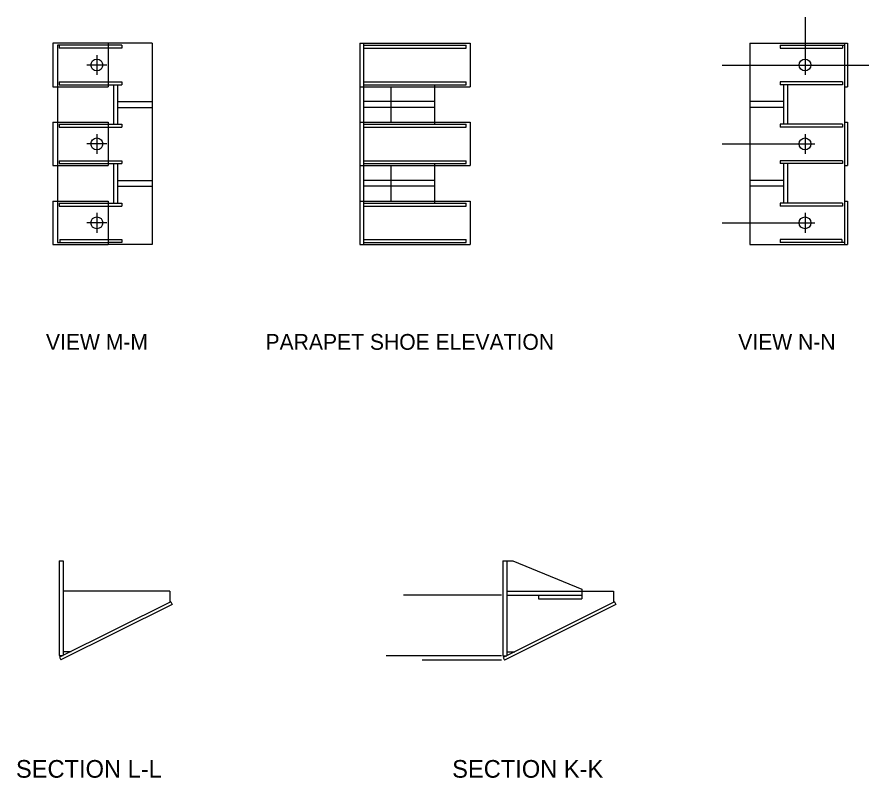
# Model space of a CAD drawing. Extents: x -814.2 to -778.1, y 450.4 to 461.
# Drawn here: x -796.16 to -787.16, y 451.35 to 459.38 of the extents above; entities that cross this region are included whole.
import ezdxf

# ---------------------------------------------------------------- set-up
doc = ezdxf.new("R2010")
doc.units = 0
for name, color, linetype in [('str_Center-Line-A', 7, 'Continuous'), ('str_Reinforcement-E', 7, 'Continuous'), ('str_Structural-Steel-A', 7, 'Continuous'), ('str_Structural-Steel-B', 7, 'Continuous'), ('str_Text-A', 7, 'Continuous')]:
    doc.layers.add(name, color=color, linetype=linetype)

msp = doc.modelspace()

# ---------------------------------------------------------------- linework, layer by layer
at = {"layer": 'str_Center-Line-A'}
for p, q in [((-787.837, 459.3822), (-787.837, 458.7714)), ((-795.3137, 458.9797), (-795.3137, 458.7714)), ((-795.2095, 458.8755), (-795.4178, 458.8755)), ((-788.7106, 458.8755), (-787.1618, 458.8755)), ((-795.3137, 458.1464), (-795.3137, 457.938)), ((-787.837, 458.1464), (-787.837, 457.938)), ((-795.2095, 458.0422), (-795.4178, 458.0422)), ((-788.7106, 458.0422), (-787.7329, 458.0422)), ((-795.3137, 457.313), (-795.3137, 457.1047)), ((-787.837, 457.313), (-787.837, 457.1047)), ((-795.2095, 457.2089), (-795.4178, 457.2089)), ((-788.7106, 457.2089), (-787.7329, 457.2089))]:
    msp.add_line(p, q, dxfattribs=at)
at = {"layer": 'str_Reinforcement-E'}
for p, q in [((-795.7772, 459.1047), (-795.7772, 458.6464)), ((-795.1935, 459.1047), (-795.7772, 459.1047)), ((-795.1935, 459.1047), (-795.1935, 458.6464)), ((-792.5384, 459.1047), (-791.3717, 459.1047)), ((-791.3717, 459.1047), (-791.3717, 458.6464)), ((-795.7772, 458.6464), (-795.1935, 458.6464)), ((-792.5384, 458.6464), (-791.3717, 458.6464)), ((-795.7772, 458.2714), (-795.7772, 457.813)), ((-795.7772, 458.2714), (-795.1935, 458.2714)), ((-795.1935, 458.2714), (-795.1935, 457.813)), ((-792.5384, 458.2714), (-791.3717, 458.2714)), ((-791.3717, 458.2714), (-791.3717, 457.813)), ((-795.7772, 457.813), (-795.1935, 457.813)), ((-792.5384, 457.813), (-791.3717, 457.813)), ((-795.7772, 457.4381), (-795.7772, 456.9797)), ((-795.7772, 457.4381), (-795.1935, 457.4381)), ((-795.1935, 457.4381), (-795.1935, 456.9797)), ((-792.5384, 457.438), (-791.3717, 457.438)), ((-791.3717, 457.438), (-791.3717, 456.9797)), ((-795.7772, 456.9797), (-795.1935, 456.9797)), ((-792.5384, 456.9797), (-791.3717, 456.9797))]:
    msp.add_line(p, q, dxfattribs=at)
for centre in [(-795.3137, 458.8755), (-787.837, 458.8755), (-795.3137, 458.0422), (-787.837, 458.0422), (-795.3137, 457.2089), (-787.837, 457.2089)]:
    msp.add_circle(centre, 0.0625, dxfattribs=at)
at = {"layer": 'str_Structural-Steel-A'}
for p, q in [((-795.7304, 459.0839), (-795.7304, 458.6464)), ((-795.1935, 459.0839), (-795.7304, 459.0839)), ((-795.7096, 459.0839), (-795.7096, 459.0526)), ((-794.7304, 459.1047), (-795.1935, 459.1047)), ((-795.05, 459.0839), (-795.1935, 459.0839)), ((-795.05, 459.0839), (-795.05, 459.0526)), ((-794.7304, 459.1047), (-794.7304, 456.9797)), ((-788.4203, 459.1047), (-788.4203, 456.9797)), ((-788.4203, 459.1047), (-787.3891, 459.1047)), ((-788.1007, 459.0839), (-787.4203, 459.0839)), ((-788.1007, 459.0839), (-788.1007, 459.0526)), ((-787.4411, 459.0839), (-787.4411, 459.0526)), ((-787.4203, 459.1047), (-787.4203, 456.9797)), ((-787.3891, 459.1047), (-787.3891, 458.6464)), ((-795.1935, 459.0526), (-795.7096, 459.0526)), ((-795.05, 459.0526), (-795.1935, 459.0526)), ((-788.1007, 459.0526), (-787.4411, 459.0526)), ((-795.7304, 458.6464), (-795.7304, 458.2714)), ((-795.7096, 458.6985), (-795.1935, 458.6985)), ((-795.7096, 458.6985), (-795.7096, 458.6672)), ((-795.7096, 458.6672), (-795.1935, 458.6672)), ((-795.1935, 458.6985), (-795.05, 458.6985)), ((-795.1935, 458.6672), (-795.05, 458.6672)), ((-795.1334, 458.2506), (-795.1334, 458.6672)), ((-795.0917, 458.4432), (-795.0917, 458.6672)), ((-795.05, 458.6985), (-795.05, 458.6672)), ((-787.4411, 458.6985), (-788.1007, 458.6985)), ((-788.1007, 458.6985), (-788.1007, 458.6672)), ((-787.4411, 458.6672), (-788.1007, 458.6672)), ((-788.059, 458.4432), (-788.059, 458.6672)), ((-788.0173, 458.2506), (-788.0173, 458.6672)), ((-787.4411, 458.6985), (-787.4411, 458.6672)), ((-787.4203, 458.6464), (-787.3891, 458.6464)), ((-795.0917, 458.49), (-794.7304, 458.49)), ((-795.0917, 458.2506), (-795.0917, 458.4432)), ((-788.059, 458.49), (-788.4203, 458.49)), ((-788.059, 458.2506), (-788.059, 458.4432)), ((-795.0917, 458.4275), (-794.7304, 458.4275)), ((-788.059, 458.4275), (-788.4203, 458.4275)), ((-795.7304, 458.2714), (-795.7304, 457.813)), ((-795.7096, 458.2506), (-795.7096, 458.2193)), ((-795.7096, 458.2506), (-795.1935, 458.2506)), ((-795.1935, 458.2506), (-795.05, 458.2506)), ((-795.05, 458.2506), (-795.05, 458.2193)), ((-788.1007, 458.2506), (-788.1007, 458.2193)), ((-787.4411, 458.2506), (-788.1007, 458.2506)), ((-787.4411, 458.2506), (-787.4411, 458.2193)), ((-787.4203, 458.2714), (-787.3891, 458.2714)), ((-787.3891, 458.2714), (-787.3891, 457.813)), ((-795.7096, 458.2193), (-795.1935, 458.2193)), ((-795.1935, 458.2193), (-795.05, 458.2193)), ((-787.4411, 458.2193), (-788.1007, 458.2193)), ((-795.7304, 457.813), (-795.7304, 457.4381)), ((-795.7096, 457.8651), (-795.1935, 457.8651)), ((-795.7096, 457.8651), (-795.7096, 457.8338)), ((-795.7096, 457.8338), (-795.1935, 457.8338)), ((-795.1935, 457.8651), (-795.05, 457.8651)), ((-795.1935, 457.8338), (-795.05, 457.8338)), ((-795.1334, 457.4173), (-795.1334, 457.8338)), ((-795.0917, 457.5943), (-795.0917, 457.8338)), ((-795.05, 457.8651), (-795.05, 457.8338)), ((-787.4411, 457.8651), (-788.1007, 457.8651)), ((-788.1007, 457.8651), (-788.1007, 457.8338)), ((-787.4411, 457.8338), (-788.1007, 457.8338)), ((-788.059, 457.5943), (-788.059, 457.8338)), ((-788.0173, 457.4173), (-788.0173, 457.8338)), ((-787.4411, 457.8651), (-787.4411, 457.8338)), ((-787.4203, 457.813), (-787.3891, 457.813)), ((-795.0917, 457.6568), (-794.7304, 457.6568)), ((-788.059, 457.6568), (-788.4203, 457.6568)), ((-795.0917, 457.4173), (-795.0917, 457.5943)), ((-795.0917, 457.5943), (-794.7304, 457.5943)), ((-788.059, 457.5943), (-788.4203, 457.5943)), ((-788.059, 457.4173), (-788.059, 457.5943)), ((-795.7304, 457.4381), (-795.7304, 457.0005)), ((-795.7096, 457.4173), (-795.7096, 457.386)), ((-795.7096, 457.4173), (-795.19, 457.4173)), ((-795.7096, 457.386), (-795.19, 457.386)), ((-795.19, 457.4173), (-795.05, 457.4173)), ((-795.19, 457.386), (-795.05, 457.386)), ((-795.05, 457.4173), (-795.05, 457.386)), ((-788.1007, 457.4173), (-788.1007, 457.386)), ((-787.4411, 457.4173), (-788.1007, 457.4173)), ((-787.4411, 457.386), (-788.1007, 457.386)), ((-787.4411, 457.4173), (-787.4411, 457.386)), ((-787.4203, 457.4381), (-787.3891, 457.4381)), ((-787.3891, 457.4381), (-787.3891, 456.9797)), ((-795.7304, 457.0005), (-795.1935, 457.0005)), ((-795.703, 457.0317), (-795.703, 457.0005)), ((-795.703, 457.0317), (-795.1935, 457.0317)), ((-795.1935, 457.0317), (-795.05, 457.0317)), ((-795.05, 457.0005), (-795.1935, 457.0005)), ((-795.05, 457.0317), (-795.05, 457.0005)), ((-788.1007, 457.0317), (-788.1007, 457.0005)), ((-787.4477, 457.0317), (-788.1007, 457.0317)), ((-787.4203, 457.0005), (-788.1007, 457.0005)), ((-787.4477, 457.0317), (-787.4477, 457.0005)), ((-794.7304, 456.9797), (-795.1935, 456.9797)), ((-788.4203, 456.9797), (-787.3891, 456.9797)), ((-795.7106, 453.6394), (-795.7106, 452.6394)), ((-795.7106, 453.6394), (-795.6689, 453.6394)), ((-795.6689, 453.6394), (-795.6689, 452.6394)), ((-791.0268, 453.6375), (-791.0268, 452.6375)), ((-791.0268, 453.6375), (-790.9226, 453.6375)), ((-790.9851, 453.6375), (-790.9851, 452.6375)), ((-790.9226, 453.6375), (-790.1934, 453.3405)), ((-795.6689, 453.3217), (-794.5439, 453.3217)), ((-794.5439, 453.3198), (-794.5439, 453.2019)), ((-790.9851, 453.3197), (-790.1934, 453.3197)), ((-790.9851, 453.3197), (-790.9851, 452.6792)), ((-790.1934, 453.3405), (-790.1934, 453.2363)), ((-790.1934, 453.3197), (-789.8601, 453.3197)), ((-789.8601, 453.3178), (-789.8601, 453.2)), ((-790.9851, 453.278), (-790.1934, 453.278)), ((-790.6517, 453.278), (-790.6517, 453.2363)), ((-790.6517, 453.2363), (-790.1934, 453.2363)), ((-794.5327, 453.2075), (-795.7066, 452.6205)), ((-794.5187, 453.1795), (-795.6926, 452.5925)), ((-794.5327, 453.2075), (-794.5187, 453.1795)), ((-789.8489, 453.2055), (-791.0228, 452.6186)), ((-789.8349, 453.1775), (-791.0088, 452.5906)), ((-789.8489, 453.2055), (-789.8349, 453.1775)), ((-795.6689, 452.6811), (-795.5855, 452.6811)), ((-790.9851, 452.6792), (-790.9017, 452.6792)), ((-795.7106, 452.6394), (-795.6689, 452.6394)), ((-795.7066, 452.6205), (-795.6926, 452.5925)), ((-791.0268, 452.6375), (-790.9851, 452.6375)), ((-791.0228, 452.6186), (-791.0088, 452.5906))]:
    msp.add_line(p, q, dxfattribs=at)
at = {"layer": 'str_Structural-Steel-B'}
for p, q in [((-792.5384, 459.1047), (-792.5384, 456.9797)), ((-792.4967, 459.1047), (-792.4967, 458.6464)), ((-792.4967, 459.0839), (-791.4134, 459.0839)), ((-791.4134, 459.0526), (-791.4134, 459.0839)), ((-792.4967, 459.0526), (-791.4134, 459.0526)), ((-792.4967, 458.6984), (-791.4134, 458.6984)), ((-792.4967, 458.6671), (-791.4134, 458.6671)), ((-792.4967, 458.6464), (-792.4967, 458.2714)), ((-792.2049, 458.2714), (-792.2049, 458.6464)), ((-791.7467, 458.2504), (-791.7467, 458.6671)), ((-791.4134, 458.6671), (-791.4134, 458.6984)), ((-792.2049, 458.49), (-792.4967, 458.49)), ((-791.7467, 458.49), (-792.2049, 458.49)), ((-792.2049, 458.4275), (-792.4967, 458.4275)), ((-791.7467, 458.4275), (-792.2049, 458.4275)), ((-792.4967, 458.2714), (-792.4967, 457.813)), ((-792.4967, 458.2504), (-791.4134, 458.2504)), ((-791.4134, 458.2191), (-791.4134, 458.2504)), ((-792.4967, 458.2191), (-791.4134, 458.2191)), ((-792.4967, 457.8652), (-791.4134, 457.8652)), ((-792.4967, 457.8339), (-791.4134, 457.8339)), ((-792.4967, 457.813), (-792.4967, 457.438)), ((-792.2049, 457.438), (-792.2049, 457.813)), ((-791.7467, 457.4172), (-791.7467, 457.8339)), ((-791.4134, 457.8339), (-791.4134, 457.8652)), ((-792.2049, 457.6568), (-792.4967, 457.6568)), ((-791.7467, 457.6568), (-792.2049, 457.6568)), ((-792.2049, 457.5943), (-792.4967, 457.5943)), ((-791.7467, 457.5943), (-792.2049, 457.5943)), ((-792.4967, 457.438), (-792.4967, 456.9797)), ((-792.4967, 457.4172), (-791.4134, 457.4172)), ((-792.4967, 457.3859), (-791.4134, 457.3859)), ((-791.4134, 457.3859), (-791.4134, 457.4172)), ((-792.4967, 457.0318), (-791.4134, 457.0318)), ((-792.4967, 457.0005), (-791.4134, 457.0005)), ((-791.4134, 457.0005), (-791.4134, 457.0318)), ((-792.5384, 456.9797), (-792.4967, 456.9797))]:
    msp.add_line(p, q, dxfattribs=at)
at = {"layer": 'str_Text-A'}
for p, q in [((-791.0402, 453.278), (-792.0772, 453.278)), ((-791.0402, 452.6375), (-792.2606, 452.6375)), ((-791.0402, 452.5906), (-791.8778, 452.5906))]:
    msp.add_line(p, q, dxfattribs=at)

# ---------------------------------------------------------------- texts
for s, height, p in [('VIEW M-M', 0.16667, (-795.8506, 455.868)), ('PARAPET SHOE ELEVATION', 0.166667, (-793.5328, 455.868)), ('VIEW N-N', 0.16667, (-788.5421, 455.868)), ('SECTION L-L', 0.1867, (-796.1673, 451.3486)), ('SECTION K-K', 0.1867, (-791.5619, 451.3486))]:
    msp.add_text(s, height=height, dxfattribs=at).set_placement(p)

doc.saveas('drawing.dxf')
